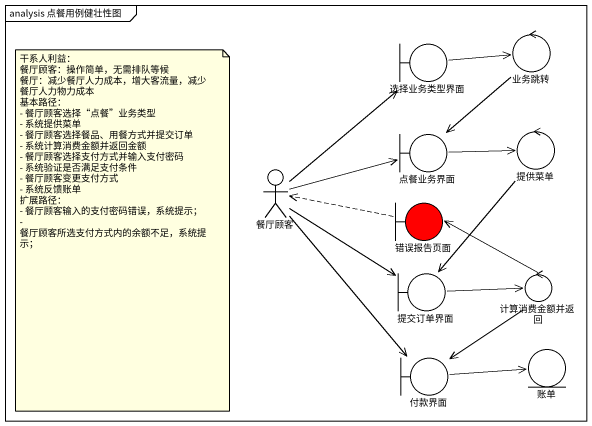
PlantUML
@startuml
mainframe analysis 点餐用例健壮性图
boundary 选择业务类型界面
control 业务跳转
boundary 点餐业务界面
control 提供菜单
actor 餐厅顾客
boundary 错误报告页面 #FF0000
boundary 提交订单界面
control 计算消费金额并返回
boundary 付款界面
entity 账单
选择业务类型界面 -right-> 业务跳转
业务跳转 --> 点餐业务界面
点餐业务界面 -right-> 提供菜单
提供菜单 --> 提交订单界面
餐厅顾客 -up-> 选择业务类型界面
餐厅顾客 -right-> 点餐业务界面
餐厅顾客 --> 提交订单界面
餐厅顾客 --> 付款界面
错误报告页面 .left.> 餐厅顾客
提交订单界面 -right-> 计算消费金额并返回
计算消费金额并返回 -up-> 错误报告页面
计算消费金额并返回 --> 付款界面
付款界面 -right-> 账单
note as N1
  干系人利益：
  餐厅顾客：操作简单，无需排队等候
  餐厅：减少餐厅人力成本，增大客流量，减少餐厅人力物力成本
  基本路径：
  - 餐厅顾客选择“点餐”业务类型
  - 系统提供菜单
  - 餐厅顾客选择餐品、用餐方式并提交订单
  - 系统计算消费金额并返回金额
  - 餐厅顾客选择支付方式并输入支付密码
  - 系统验证是否满足支付条件
  - 餐厅顾客变更支付方式
  - 系统反馈账单
  扩展路径：
  - 餐厅顾客输入的支付密码错误，系统提示；
  - 餐厅顾客所选支付方式内的余额不足，系统提示；
end note
@enduml
